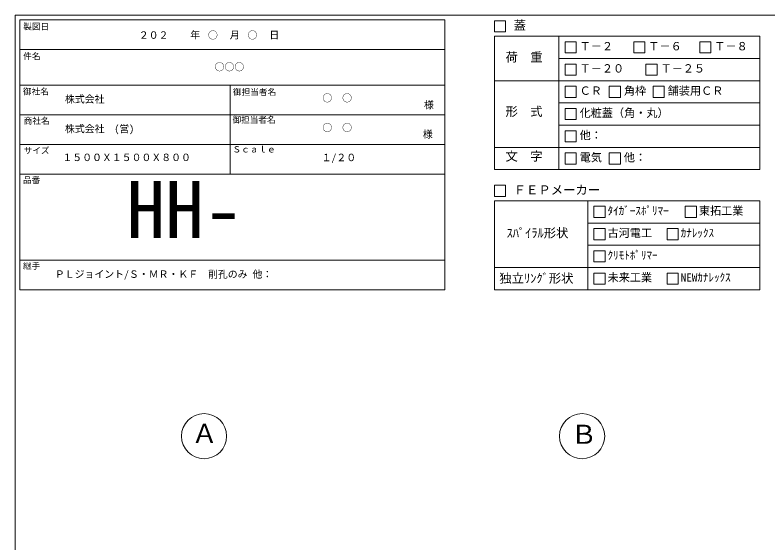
# Model space of a CAD drawing. Units: millimetres, scale not verified. Extents: x -6420 to 6420, y -3016 to 3016.
# Drawn here: x -1740 to 2323, y 166 to 3016 of the extents above; entities that cross this region are included whole.
import ezdxf
from ezdxf.enums import TextEntityAlignment as Align

# ---------------------------------------------------------------- set-up
doc = ezdxf.new("R2010")
doc.units = ezdxf.units.MM
doc.header["$LTSCALE"] = 20
for name, color, linetype, lineweight in [('0-2_waku', 7, 'Continuous', 18), ('0-3_gaikei', 7, 'Continuous', 18), ('0-D_文字１', 7, 'Continuous', 18), ('1-4_文字２', 7, 'Continuous', 5)]:
    doc.layers.add(name, color=color, linetype=linetype, lineweight=lineweight)
doc.styles.add('ＭＳ ゴシック', font='')
doc.styles.get('ＭＳ ゴシック').set_extended_font_data('MS Gothic')

msp = doc.modelspace()

# ---------------------------------------------------------------- linework, layer by layer
at = {"layer": '0-2_waku'}
for p, q in [((-1739.54, 3016.31), (6420.46, 3016.31)), ((-1739.54, 3016.31), (-1739.54, -2683.69)), ((-1712.87, 2989.64), (-1712.87, 1533.64)), ((-1712.87, 2989.64), (580.46, 2989.64)), ((-1712.87, 2989.64), (-1712.87, 1533.64)), ((-1712.87, 2989.64), (580.46, 2989.64)), ((-1712.87, 2989.64), (-1712.87, 1533.64)), ((580.46, 2989.64), (580.46, 1533.64)), ((847.13, 2901.93), (2280.46, 2901.93)), ((847.13, 2901.93), (847.13, 2181.93)), ((1194.68, 2901.93), (1194.68, 2181.93)), ((2280.46, 2901.93), (2280.46, 2181.93)), ((-1712.87, 2829.64), (580.46, 2829.64)), ((-1712.87, 2829.64), (580.46, 2829.64)), ((-1712.87, 2829.64), (580.46, 2829.64)), ((-1712.87, 2829.64), (580.46, 2829.64)), ((1194.68, 2781.93), (2280.46, 2781.93)), ((847.13, 2661.93), (2280.46, 2661.93)), ((-1712.87, 2637.64), (580.46, 2637.64)), ((-1712.87, 2637.64), (580.46, 2637.64)), ((-579.54, 2637.64), (-579.54, 2157.64)), ((1194.68, 2541.93), (2280.46, 2541.93)), ((-1712.87, 2477.64), (580.46, 2477.64)), ((1194.68, 2421.93), (2280.46, 2421.93)), ((-1712.87, 2317.64), (580.46, 2317.64)), ((847.13, 2301.93), (2280.46, 2301.93)), ((-1712.87, 2157.64), (580.46, 2157.64)), ((847.13, 2181.93), (2280.46, 2181.93)), ((847.13, 2013.64), (2280.46, 2013.64)), ((847.13, 2013.64), (847.13, 1533.64)), ((1350.88, 2013.64), (1350.88, 1533.64)), ((2280.46, 2013.64), (2280.46, 1533.64)), ((1350.88, 1893.64), (2280.46, 1893.64)), ((1350.88, 1773.64), (2280.46, 1773.64)), ((-1712.87, 1693.64), (580.46, 1693.64)), ((847.13, 1653.64), (2280.46, 1653.64)), ((-1712.87, 1533.64), (580.46, 1533.64)), ((847.13, 1533.64), (2280.46, 1533.64)), ((847.13, 1533.64), (2280.46, 1533.64))]:
    msp.add_line(p, q, dxfattribs=at)
msp.add_lwpolyline([(-1739.54, 3016.31), (6420.46, 3016.31), (6420.46, -2683.69)], dxfattribs=at)
at = {"layer": '0-3_gaikei'}
for centre in [(-719.54, 742.64), (1320.46, 742.64)]:
    msp.add_circle(centre, 121.88, dxfattribs=at)
at = {"layer": '0-D_文字１'}
for p, q in [((847.13, 2985.68), (847.13, 2925.68)), ((847.13, 2925.68), (907.13, 2925.68)), ((1228.42, 2871.93), (1288.42, 2871.93)), ((1228.42, 2871.93), (1228.42, 2811.93)), ((1228.42, 2871.93), (1228.42, 2811.93)), ((1228.42, 2871.93), (1288.42, 2871.93)), ((1228.42, 2871.93), (1228.42, 2811.93)), ((1228.42, 2871.93), (1288.42, 2871.93)), ((1288.42, 2871.93), (1288.42, 2811.93)), ((1288.42, 2871.93), (1288.42, 2811.93)), ((1288.42, 2871.93), (1288.42, 2811.93)), ((1599.2, 2871.93), (1659.2, 2871.93)), ((1599.2, 2871.93), (1599.2, 2811.93)), ((1659.2, 2871.93), (1659.2, 2811.93)), ((1955.47, 2871.93), (2015.47, 2871.93)), ((1955.47, 2871.93), (1955.47, 2811.93)), ((2015.47, 2871.93), (2015.47, 2811.93)), ((1228.42, 2811.93), (1288.42, 2811.93)), ((1228.42, 2811.93), (1288.42, 2811.93)), ((1228.42, 2811.93), (1288.42, 2811.93)), ((1599.2, 2811.93), (1659.2, 2811.93)), ((1955.47, 2811.93), (2015.47, 2811.93)), ((1228.42, 2751.93), (1288.42, 2751.93)), ((1228.42, 2751.93), (1228.42, 2691.93)), ((1288.42, 2751.93), (1288.42, 2691.93)), ((1665.06, 2751.93), (1725.06, 2751.93)), ((1665.06, 2751.93), (1665.06, 2691.93)), ((1725.06, 2751.93), (1725.06, 2691.93)), ((1228.42, 2691.93), (1288.42, 2691.93)), ((1665.06, 2691.93), (1725.06, 2691.93)), ((1228.42, 2631.93), (1288.42, 2631.93)), ((1228.42, 2631.93), (1228.42, 2571.93)), ((1228.42, 2631.93), (1228.42, 2571.93)), ((1288.42, 2631.93), (1288.42, 2571.93)), ((1288.42, 2631.93), (1288.42, 2571.93)), ((1467.08, 2631.93), (1527.08, 2631.93)), ((1467.08, 2631.93), (1467.08, 2571.93)), ((1527.08, 2631.93), (1527.08, 2571.93)), ((1703.76, 2631.93), (1763.76, 2631.93)), ((1703.76, 2631.93), (1703.76, 2571.93)), ((1763.76, 2631.93), (1763.76, 2571.93)), ((1228.42, 2571.93), (1288.42, 2571.93)), ((1228.42, 2571.93), (1288.42, 2571.93)), ((1467.08, 2571.93), (1527.08, 2571.93)), ((1703.76, 2571.93), (1763.76, 2571.93)), ((1228.42, 2511.93), (1228.42, 2451.93)), ((1288.42, 2511.93), (1288.42, 2451.93)), ((1228.42, 2451.93), (1288.42, 2451.93)), ((1228.42, 2391.93), (1288.42, 2391.93)), ((1228.42, 2391.93), (1228.42, 2331.93)), ((1228.42, 2391.93), (1228.42, 2331.93)), ((1288.42, 2391.93), (1288.42, 2331.93)), ((1288.42, 2391.93), (1288.42, 2331.93)), ((1228.42, 2331.93), (1288.42, 2331.93)), ((1228.42, 2331.93), (1288.42, 2331.93)), ((1228.42, 2271.93), (1228.42, 2211.93)), ((1467.08, 2271.93), (1467.08, 2211.93)), ((1228.42, 2211.93), (1288.42, 2211.93)), ((1467.08, 2211.93), (1527.08, 2211.93)), ((847.13, 2097.39), (847.13, 2037.39)), ((847.13, 2037.39), (907.13, 2037.39)), ((1384.62, 1983.64), (1384.62, 1923.64)), ((1877.4, 1983.64), (1937.4, 1983.64)), ((1877.4, 1983.64), (1877.4, 1923.64)), ((1877.4, 1983.64), (1937.4, 1983.64)), ((1877.4, 1983.64), (1877.4, 1923.64)), ((1877.4, 1983.64), (1937.4, 1983.64)), ((1877.4, 1983.64), (1877.4, 1923.64)), ((1937.4, 1983.64), (1937.4, 1923.64)), ((1937.4, 1983.64), (1937.4, 1923.64)), ((1937.4, 1983.64), (1937.4, 1923.64)), ((1384.62, 1923.64), (1444.62, 1923.64)), ((1877.4, 1923.64), (1937.4, 1923.64)), ((1877.4, 1923.64), (1937.4, 1923.64)), ((1877.4, 1923.64), (1937.4, 1923.64)), ((1384.62, 1863.64), (1444.62, 1863.64)), ((1384.62, 1863.64), (1384.62, 1803.64)), ((1444.62, 1863.64), (1444.62, 1803.64)), ((1779.16, 1863.64), (1779.16, 1803.64)), ((1384.62, 1803.64), (1444.62, 1803.64)), ((1779.16, 1803.64), (1839.16, 1803.64)), ((1384.62, 1743.64), (1384.62, 1683.64)), ((1384.62, 1683.64), (1444.62, 1683.64)), ((1384.62, 1623.64), (1444.62, 1623.64)), ((1384.62, 1623.64), (1384.62, 1563.64)), ((1444.62, 1623.64), (1444.62, 1563.64)), ((1779.16, 1623.64), (1839.16, 1623.64)), ((1779.16, 1623.64), (1779.16, 1563.64)), ((1839.16, 1623.64), (1839.16, 1563.64)), ((1384.62, 1563.64), (1444.62, 1563.64)), ((1779.16, 1563.64), (1839.16, 1563.64))]:
    msp.add_line(p, q, dxfattribs=at)
for points in [[(847.13, 2985.68), (907.13, 2985.68), (907.13, 2925.68)], [(847.13, 2985.68), (907.13, 2985.68), (907.13, 2925.68)], [(1228.42, 2631.93), (1288.42, 2631.93), (1288.42, 2571.93)], [(1228.42, 2631.93), (1228.42, 2571.93), (1288.42, 2571.93)], [(1228.42, 2511.93), (1288.42, 2511.93), (1288.42, 2451.93)], [(1228.42, 2391.93), (1288.42, 2391.93), (1288.42, 2331.93)], [(1228.42, 2391.93), (1228.42, 2331.93), (1288.42, 2331.93)], [(1228.42, 2271.93), (1288.42, 2271.93), (1288.42, 2211.93)], [(1467.08, 2271.93), (1527.08, 2271.93), (1527.08, 2211.93)], [(847.13, 2097.39), (907.13, 2097.39), (907.13, 2037.39)], [(1384.62, 1983.64), (1444.62, 1983.64), (1444.62, 1923.64)], [(1779.16, 1863.64), (1839.16, 1863.64), (1839.16, 1803.64)], [(1384.62, 1743.64), (1444.62, 1743.64), (1444.62, 1683.64)]]:
    msp.add_lwpolyline(points, dxfattribs=at)

# ---------------------------------------------------------------- texts
at = {"layer": '0-D_文字１', "style": 'ＭＳ ゴシック'}
for s, height, p in [('製図日', 33.24, (-1695.18, 2927.71)), ('蓋', 48.88, (951.24, 2921.8)), ('\u3000\u3000年\u3000\u3000\u3000月\u3000\u3000\u3000日', 39.1, (-900.46, 2877.57)), ('Ｔ－２', 43.99, (1307.27, 2812.58)), ('Ｔ－６', 43.99, (1678.05, 2812.58)), ('Ｔ－８', 43.99, (2034.33, 2812.58)), ('件名', 33.24, (-1695.18, 2767.71)), ('荷\u3000重', 48.88, (907.08, 2750.2)), ('Ｔ－２０', 43.99, (1307.27, 2692.58)), ('Ｔ－２５', 43.99, (1743.92, 2692.58)), ('御社名', 33.24, (-1696.48, 2577.03)), ('御担当者名', 33.24, (-563.26, 2574.09)), ('御担当者名', 33.24, (-563.26, 2574.09)), ('ＣＲ', 43.99, (1307.27, 2572.58)), ('角枠', 43.99, (1545.94, 2572.58)), ('舗装用ＣＲ', 43.99, (1782.61, 2572.58)), ('様', 39.1, (467.07, 2500.08)), ('形\u3000式', 48.88, (907.08, 2456.92)), ('化粧蓋（角・丸）', 43.99, (1307.27, 2452.58)), ('商社名', 33.24, (-1693, 2418.31)), ('御担当者名', 33.24, (-566.21, 2424.34)), ('様', 39.1, (461.08, 2341.53)), ('他：', 43.99, (1307.27, 2332.58)), ('サイズ', 33.24, (-1693, 2258.31)), ('Ｓｃａｌｅ', 33.24, (-566.21, 2264.34)), ('文\u3000字', 48.88, (907.08, 2214.94)), ('電気', 43.99, (1307.27, 2212.58)), ('他：', 43.99, (1545.94, 2212.58)), ('１５００Ｘ１５００Ｘ８００', 39.1, (-1484.03, 2216.28)), ('１/２０', 39.1, (-85.41, 2215.66)), ('品番', 33.24, (-1697, 2098.79)), ('HH-', 307.9, (-1138.57, 1720.08)), ('ＦＥＰメーカー', 48.88, (951.24, 2033.5)), ('ﾀｲｶﾞｰｽﾎﾟﾘﾏｰ', 43.99, (1457.91, 1924.29)), ('東拓工業', 43.99, (1950.69, 1924.29)), ('ｽﾊﾟｲﾗﾙ形状', 48.88, (913.29, 1800.76)), ('古河電工', 43.99, (1457.91, 1804.29)), ('ｶﾅﾚｯｸｽ', 43.99, (1852.45, 1804.29)), ('ｸﾘﾓﾄﾎﾟﾘﾏｰ', 43.99, (1457.91, 1684.29)), ('継手', 33.24, (-1697, 1634.79)), ('ＰＬジョイント/Ｓ・ＭＲ・ＫＦ\u3000削孔のみ 他：', 39.1, (-1524.88, 1585.91)), ('独立ﾘﾝｸﾞ形状', 48.88, (873.91, 1556.12)), ('未来工業', 43.99, (1457.91, 1564.29)), ('NEWｶﾅﾚｯｸｽ', 43.99, (1852.45, 1564.29)), ('Ａ', 103.1, (-787.33, 675.15)), ('Ｂ', 103.1, (1260.01, 670.5))]:
    msp.add_text(s, height=height, dxfattribs=at).set_placement(p, align=Align.BOTTOM_LEFT)
at = {"layer": '1-4_文字２', "style": 'ＭＳ ゴシック'}
for s, p in [('\u3000\u3000２０２\u3000\u3000\u3000\u3000○\u3000\u3000\u3000○', (-1178.43, 2876.53)), ('○○○', (-662.85, 2704.76)), ('株式会社', (-1470.21, 2531.08)), ('○\u3000○', (-81.16, 2536.93)), ('株式会社\u3000(営)', (-1470.21, 2371.08)), ('○\u3000○', (-81.16, 2376.93))]:
    msp.add_text(s, height=39.1, dxfattribs=at).set_placement(p, align=Align.BOTTOM_LEFT)

doc.saveas('drawing.dxf')
